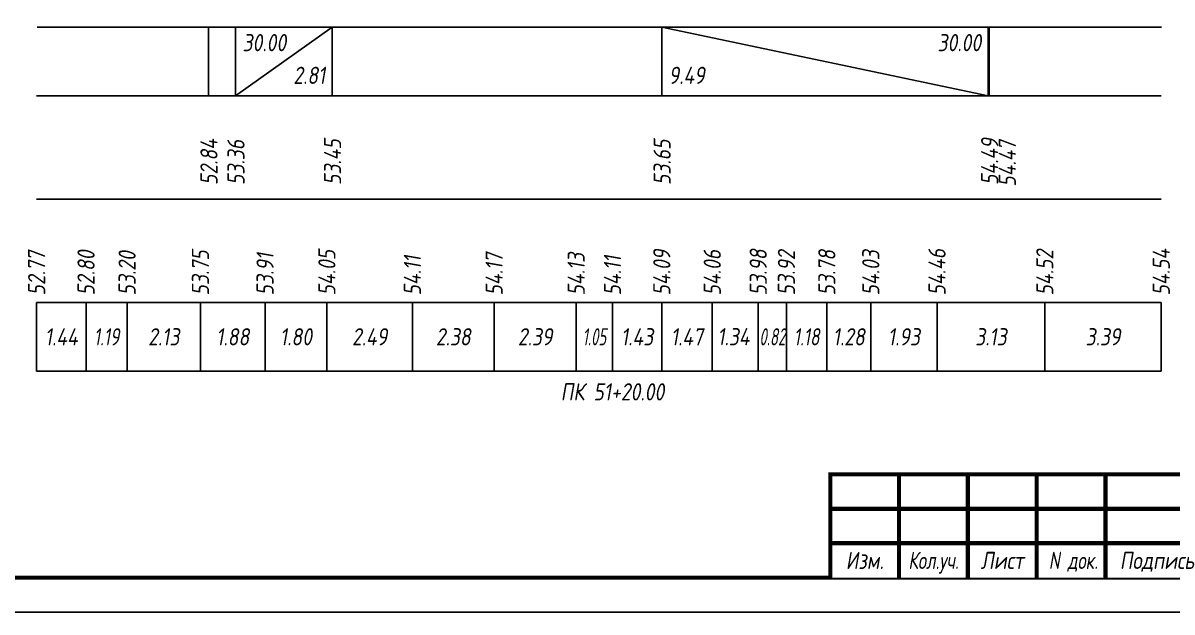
# Model space of a CAD drawing. Extents: x -717 to 1451, y -133302 to 233.
# Drawn here: x 82.6 to 249.6, y -80805.4 to -80719.8 of the extents above; entities that cross this region are included whole.
import ezdxf
from ezdxf.enums import TextEntityAlignment as Align

# ---------------------------------------------------------------- set-up
doc = ezdxf.new("R2010")
doc.units = 0
for name, color, linetype in [('Зарамочное оформление', 7, 'Continuous'), ('Код_510', 7, 'Continuous'), ('Код_516', 1, 'Continuous'), ('Подписи поперечников', 7, 'Continuous'), ('Таблица', 7, 'Continuous')]:
    doc.layers.add(name, color=color, linetype=linetype)
doc.styles.add('М', font='romand.shx', dxfattribs={"width": 0.8, "oblique": 10, "height": 2.5})

# ---------------------------------------------------------------- blocks, each defined once
blk = doc.blocks.new('Штамп')
at = {"linetype": 'Continuous'}
blk.add_wipeout([(199.95, -411.25), (384.95, -411.25), (384.95, -426.25), (199.95, -426.25)], dxfattribs=at).dxf.layer = 'Зарамочное оформление'
at = {"layer": 'Зарамочное оформление', "linetype": 'Continuous', "lineweight": -3, "const_width": 0.6, "flags": 128}
for points in [[(199.95, -426.25), (199.95, -411.25), (384.95, -411.25)], [(209.95, -411.25), (209.95, -426.25)], [(219.95, -411.25), (219.95, -426.25)], [(229.95, -411.25), (229.95, -426.25)], [(239.95, -411.25), (239.95, -426.25)], [(199.95, -416.25), (264.95, -416.25)], [(199.95, -421.25), (264.95, -421.25)]]:
    blk.add_lwpolyline(points, dxfattribs=at)
at = {"layer": 'Зарамочное оформление', "linetype": 'Continuous', "style": 'М', "oblique": 10}
for s, width, p in [('Изм.', 0.8, (204.95, -423.75)), ('Кол.уч.', 0.7, (214.95, -423.75)), ('Лист', 0.8, (224.95, -423.75)), ('N док.', 0.7, (235.28, -423.75)), ('Подпись', 0.8, (247.45, -423.75))]:
    blk.add_text(s, height=2.5, dxfattribs=dict(at, width=width)).set_placement(p, align=Align.MIDDLE_CENTER)
blk = doc.blocks.new('шифр')
blk.add_blockref('Штамп', (0, -80434))

msp = doc.modelspace()

# ---------------------------------------------------------------- linework, layer by layer
at = {"flags": 128}
msp.add_lwpolyline([(-30.054, -80805.421), (389.946, -80805.421), (389.946, -80508.421), (-30.054, -80508.421)], close=True, dxfattribs=at)
at = {"const_width": 0.6, "flags": 128}
msp.add_lwpolyline([(-10.054, -80800.421), (384.946, -80800.421), (384.946, -80513.421), (-10.054, -80513.421)], close=True, dxfattribs=at)
at = {"layer": 'Код_510'}
for p, q in [((84.566, -80770.421), (84.566, -80760.421)), ((91.747, -80770.421), (91.747, -80760.421)), ((97.712, -80770.421), (97.712, -80760.421)), ((108.378, -80770.421), (108.378, -80760.421)), ((117.773, -80770.421), (117.773, -80760.421)), ((126.758, -80770.421), (126.758, -80760.421)), ((139.192, -80770.421), (139.192, -80760.421)), ((151.075, -80770.421), (151.075, -80760.421)), ((163.004, -80770.421), (163.004, -80760.421)), ((168.279, -80770.421), (168.279, -80760.421)), ((175.446, -80770.421), (175.446, -80760.421)), ((182.786, -80770.421), (182.786, -80760.421)), ((189.471, -80770.421), (189.471, -80760.421)), ((193.566, -80770.421), (193.566, -80760.421)), ((199.443, -80770.421), (199.443, -80760.421)), ((205.839, -80770.421), (205.839, -80760.421)), ((215.467, -80770.421), (215.467, -80760.421)), ((231.132, -80770.421), (231.132, -80760.421)), ((248.062, -80770.421), (248.062, -80760.421))]:
    msp.add_line(p, q, dxfattribs=at)
at = {"layer": 'Код_516'}
for p, q in [((109.566, -80730.421), (109.566, -80720.421)), ((113.487, -80730.421), (113.487, -80720.421)), ((113.487, -80730.421), (127.529, -80720.421)), ((127.529, -80730.421), (127.529, -80720.421)), ((175.446, -80730.421), (175.446, -80720.421)), ((175.446, -80720.421), (222.89, -80730.421)), ((222.89, -80730.421), (222.89, -80720.421)), ((222.89, -80730.421), (222.89, -80720.421)), ((223.062, -80730.421), (223.062, -80720.421))]:
    msp.add_line(p, q, dxfattribs=at)
at = {"layer": 'Таблица'}
for p, q in [((84.62, -80720.421), (248.116, -80720.421)), ((84.566, -80730.421), (248.062, -80730.421)), ((84.566, -80745.421), (248.062, -80745.421)), ((84.566, -80760.421), (248.062, -80760.421)), ((84.566, -80770.421), (248.062, -80770.421))]:
    msp.add_line(p, q, dxfattribs=at)

# ---------------------------------------------------------------- texts
at = {"layer": 'Код_510', "style": 'М', "oblique": 10, "width": 0.8}
for s, p in [('53.75', (108.378, -80759.421)), ('54.05', (126.758, -80759.421)), ('54.09', (175.446, -80759.421)), ('53.98', (189.471, -80759.421)), ('54.52', (231.132, -80759.421)), ('54.54', (248.062, -80759.421)), ('52.77', (84.566, -80759.421)), ('52.80', (91.747, -80759.421)), ('53.20', (97.712, -80759.421)), ('53.91', (117.773, -80759.421)), ('54.11', (139.192, -80759.421)), ('54.17', (151.075, -80759.421)), ('54.13', (163.004, -80759.421)), ('54.11', (168.279, -80759.421)), ('54.06', (182.786, -80759.421)), ('53.92', (193.566, -80759.421)), ('53.78', (199.443, -80759.421)), ('54.03', (205.839, -80759.421)), ('54.46', (215.467, -80759.421))]:
    msp.add_text(s, height=2.5, rotation=90, dxfattribs=at).set_placement(p, align=Align.MIDDLE_LEFT)
at = {"layer": 'Код_510', "style": 'М', "oblique": 10}
for s, width, p in [('1.44', 0.8, (88.156, -80765.421)), ('1.19', 0.7, (94.729, -80765.421)), ('2.13', 0.8, (103.045, -80765.421)), ('1.88', 0.8, (113.076, -80765.421)), ('1.80', 0.8, (122.266, -80765.421)), ('2.49', 0.8, (132.975, -80765.421)), ('2.38', 0.8, (145.134, -80765.421)), ('2.39', 0.8, (157.04, -80765.421)), ('1.05', 0.6, (165.642, -80765.421)), ('1.43', 0.8, (171.862, -80765.421)), ('1.47', 0.8, (179.116, -80765.421)), ('1.34', 0.8, (185.872, -80765.405)), ('0.82', 0.6, (191.519, -80765.421)), ('1.18', 0.7, (196.505, -80765.421)), ('1.28', 0.8, (202.641, -80765.421)), ('1.93', 0.8, (210.653, -80765.421)), ('3.13', 0.8, (223.299, -80765.421)), ('3.39', 0.8, (239.597, -80765.421))]:
    msp.add_text(s, height=2.5, dxfattribs=dict(at, width=width)).set_placement(p, align=Align.MIDDLE_CENTER)
at = {"layer": 'Код_516', "style": 'М', "oblique": 10, "width": 0.8}
msp.add_text('30.00', height=2.5, dxfattribs=at).set_placement((114.487, -80721.421), align=Align.TOP_LEFT)
msp.add_text('30.00', height=2.5, dxfattribs=at).set_placement((221.89, -80721.421), align=Align.TOP_RIGHT)
msp.add_text('2.81', height=2.5, dxfattribs=at).set_placement((126.529, -80729.421), align=Align.BOTTOM_RIGHT)
msp.add_text('9.49', height=2.5, dxfattribs=at).set_placement((176.446, -80729.421), align=Align.BOTTOM_LEFT)
for s, p in [('52.84', (109.62, -80743.371)), ('53.36', (113.541, -80743.371)), ('53.45', (127.583, -80743.371)), ('53.65', (175.5, -80743.371)), ('54.49', (223.116, -80743.371)), ('54.47', (225.685, -80743.611))]:
    msp.add_text(s, height=2.5, rotation=90, dxfattribs=at).set_placement(p, align=Align.MIDDLE_LEFT)
at = {"layer": 'Подписи поперечников', "style": 'М', "oblique": 10, "width": 0.8}
msp.add_text('ПК 51+20.00', height=2.5, dxfattribs=at).set_placement((168.279, -80775.421), align=Align.BOTTOM_CENTER)

# ---------------------------------------------------------------- next in the draw order: block references
msp.add_blockref('шифр', (0, 59.829))

doc.saveas('drawing.dxf')
